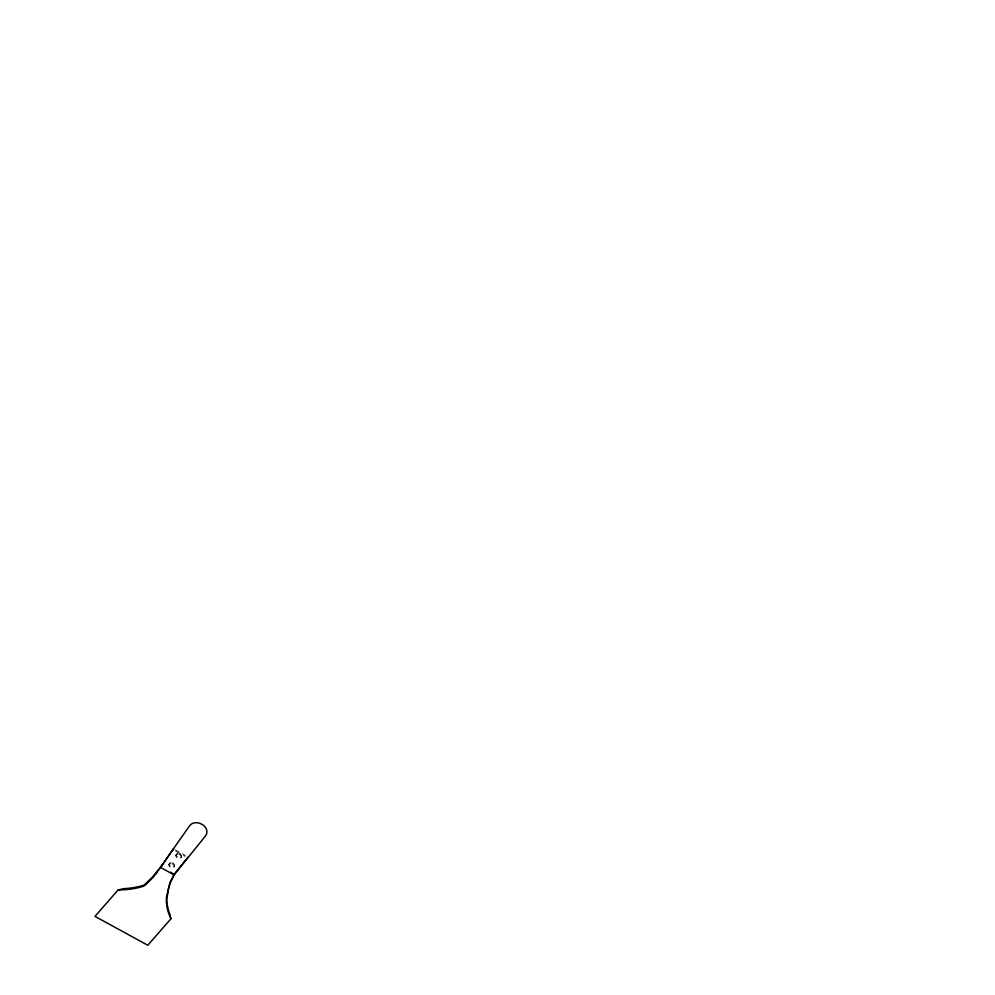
<?xml version="1.0" encoding="UTF-8"?>
<svg xmlns="http://www.w3.org/2000/svg" width="995" height="995" viewBox="0 0 995 995"><rect width="100%" height="100%" fill="white"/><g stroke="black" fill="none" stroke-linecap="round" stroke-linejoin="round"><path stroke-width="0.75" stroke-dasharray="4.97 3.73" d="M168.864 864.829L169.212 863.859M175.866 855.538L176.214 854.556M174.175 866.583L174.511 865.6M181.165 857.28L181.513 856.309M174.747 849.581L185.48 855.451M175.742 851.297L185.132 856.421M177.981 853.387L177.346 853.499A2.599 1.853 19.5 0 0 176.165 855.066L176.625 856.135A2.898 2.077 19.5 0 0 179.05 857.454L180.369 857.367A2.599 1.853 19.5 0 0 181.563 855.799L181.102 854.742A2.898 2.077 19.5 0 0 178.677 853.411L177.981 853.387M177.632 854.357L177.01 854.469A2.599 1.853 19.5 0 0 175.816 856.048L176.277 857.105A2.898 2.077 19.5 0 0 178.702 858.436L180.033 858.349A2.599 1.853 19.5 0 0 181.214 856.77L180.754 855.712A2.898 2.077 19.5 0 0 178.329 854.382L177.632 854.357M170.978 862.677L170.356 862.789A2.599 1.853 19.5 0 0 169.175 864.369L169.623 865.426A2.898 2.077 19.5 0 0 172.048 866.757L173.379 866.67A2.599 1.853 19.5 0 0 174.56 865.09L174.1 864.033A2.898 2.077 19.5 0 0 171.675 862.702L170.978 862.677M170.642 863.66L170.008 863.772A2.599 1.853 19.5 0 0 168.827 865.339L169.287 866.396A2.898 2.077 19.5 0 0 171.712 867.727L173.03 867.64A2.599 1.853 19.5 0 0 174.212 866.073L173.764 865.003A2.898 2.077 19.5 0 0 171.327 863.685L170.642 863.66"/><path stroke-width="1.49" d="M173.068 849.829L173.404 848.859L160.991 867.031M188.154 856.919L174.971 873.274M174.623 874.244L169.697 883.759L166.65 896.234A4.117 1.082 -78.1 0 0 166.513 897.154L166.463 897.639A4.49 0.958 -76 0 0 166.364 898.56L166.352 900.5A66.901 37.599 22.6 0 0 166.463 902.987A90.197 50.708 22.6 0 0 170.929 918.795L147.795 945.25L94.985 916.383L118.131 889.928A91.876 42.574 -2 0 0 123.38 888.684A90.408 50.82 22.6 0 0 138.902 886.533A66.901 37.599 22.6 0 0 141.875 885.737L143.268 885.339A2.5 1.194 -45.7 0 0 144.051 884.965A2.326 1.144 -44.9 0 0 144.86 884.344L151.999 877.64L158.168 870.028M171.09 880.239L168.541 888.535L166.824 899.368A66.901 37.599 22.6 0 0 166.936 901.856A90.408 50.82 22.6 0 0 169.846 914.082A91.876 53.17 49.5 0 0 170.941 918.795M170.319 882.092L174.001 874.555M161.911 865.24L153.553 876.906L145.656 884.742A4.117 2.189 -42.2 0 1 144.909 885.339L144.387 885.687A4.49 2.201 -44.9 0 1 143.616 886.122L141.452 886.843A66.901 37.599 22.6 0 1 138.429 887.652A90.197 50.708 22.6 0 1 118.131 889.94M161.339 866.048L189.411 826.024C195.343 817.591 211.724 826.758 205.555 835.875L174.448 874.468M155.78 874.145L156.899 872.578M161.563 866.21L158.752 869.854M170.443 872.192L173.142 873.672M173.478 874.543L161.712 868.088"/></g></svg>
